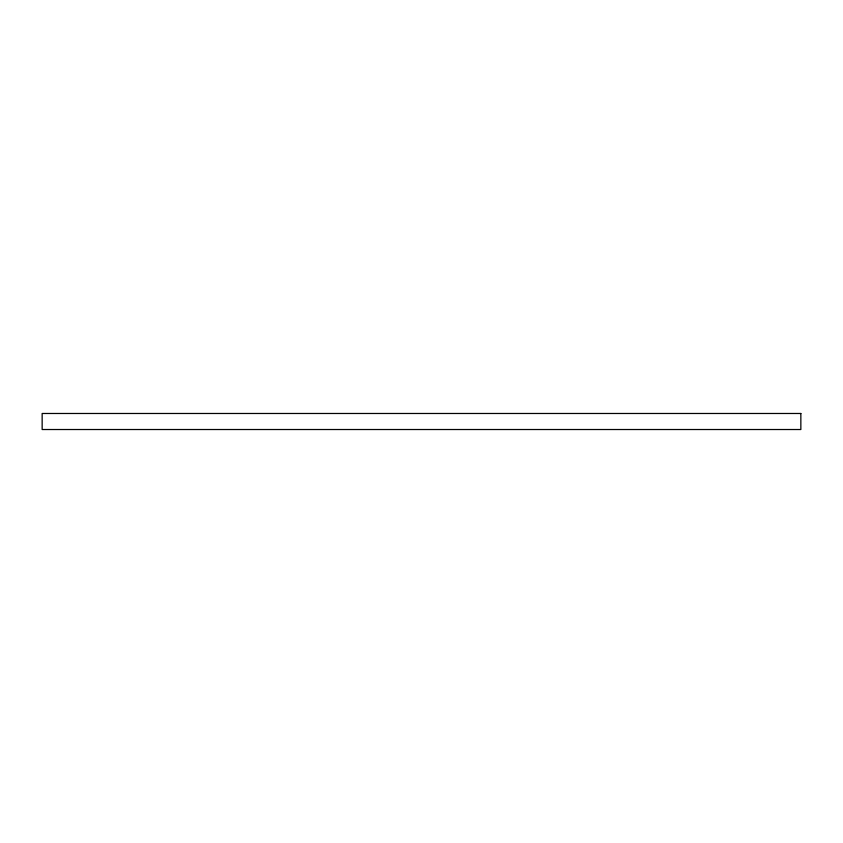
<?xml version="1.0" encoding="UTF-8"?>
<svg xmlns="http://www.w3.org/2000/svg" width="843" height="843" viewBox="0 0 843 843"><rect width="100%" height="100%" fill="white"/><g stroke="black" fill="none" stroke-linecap="round" stroke-linejoin="round"><path stroke-width="1.26" d="M800.85 413.481L42.15 413.481L42.15 429.519L800.85 429.519L800.85 413.481"/></g></svg>
